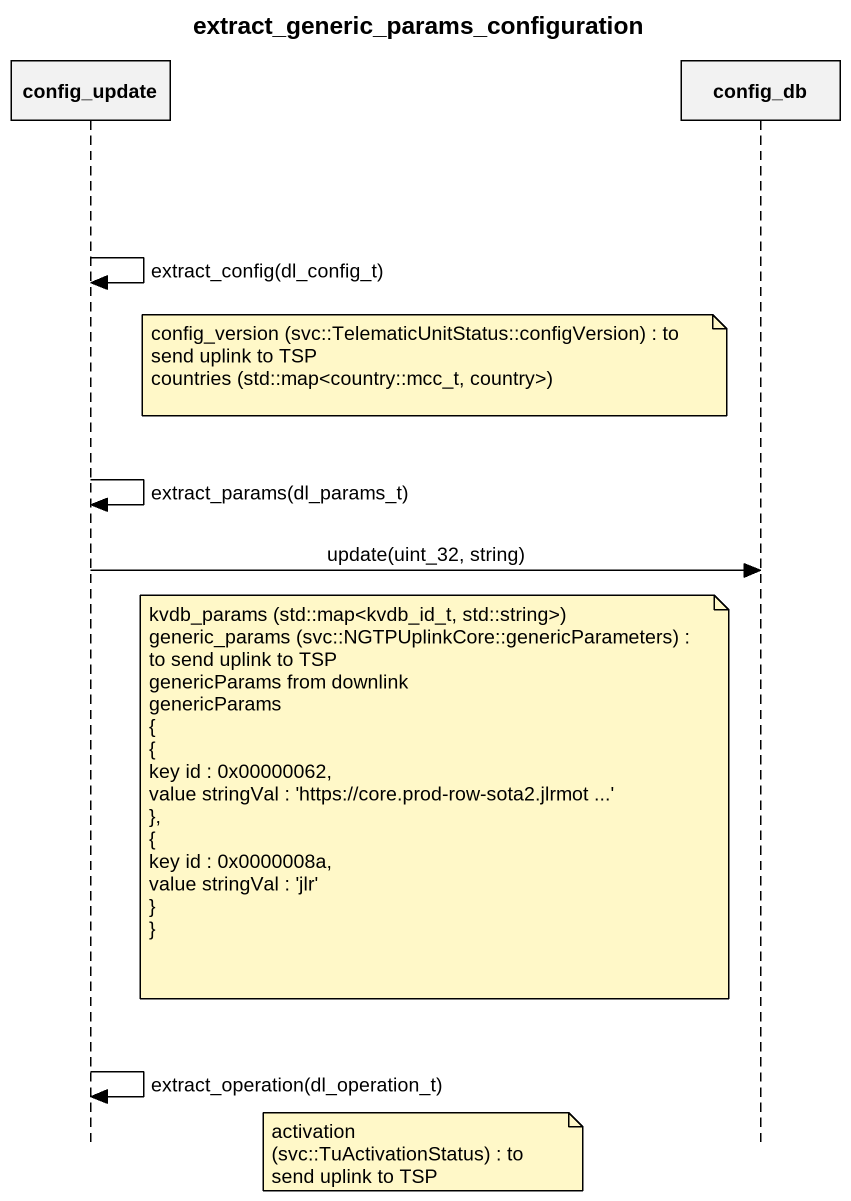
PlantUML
@startuml
title extract_generic_params_configuration
hide footbox
participant config_update
participant config_db

config_update -> config_update : extract_config(dl_config_t)
note left of config_db
  config_version (svc::TelematicUnitStatus::configVersion) : to send uplink to TSP
  countries (std::map<country::mcc_t, country>)
end note
config_update -> config_update : extract_params(dl_params_t)
config_update -> config_db : update(uint_32, string)
note left of config_db
  kvdb_params (std::map<kvdb_id_t, std::string>)
  generic_params (svc::NGTPUplinkCore::genericParameters) : to send uplink to TSP
  genericParams from downlink
  genericParams
  {
  {
  key id : 0x00000062,
  value stringVal : 'https://core.prod-row-sota2.jlrmot ...'
  ~},
  {
  key id : 0x0000008a,
  value stringVal : 'jlr'
  ~}
  ~}
end note
config_update -> config_update : extract_operation(dl_operation_t)
note right of config_update : activation (svc::TuActivationStatus) : to send uplink to TSP
@enduml
